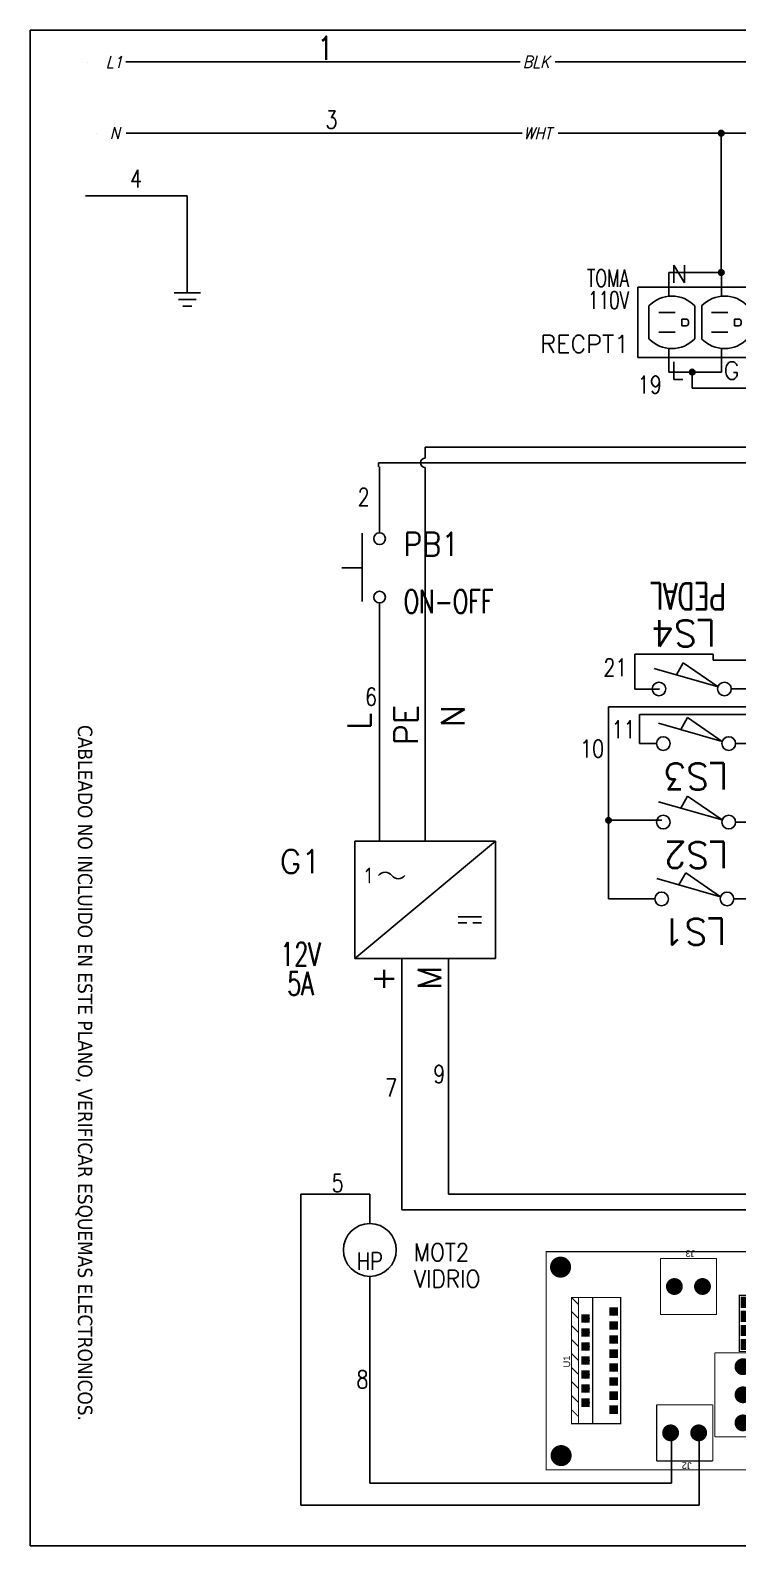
# Model space of a CAD drawing. Header units: inches. Extents: x 15 to 148, y 10 to 111.
# Drawn here: x 126.91 to 134.46, y 94.57 to 110.76 of the extents above; entities that cross this region are included whole.
import ezdxf
from ezdxf.enums import TextEntityAlignment as Align

# ---------------------------------------------------------------- set-up
doc = ezdxf.new("R2010")
doc.units = ezdxf.units.IN
doc.header["$MEASUREMENT"] = 0
for name, color, linetype in [('12632256', 7, 'Continuous'), ('BLK_12AWG', 7, 'Continuous'), ('CONTORNO', 179, 'Continuous'), ('DESC', 1, 'Continuous'), ('MISC', 250, 'Continuous'), ('SYMS', 7, 'Continuous'), ('TAGS', 250, 'Continuous'), ('TERMS', 250, 'Continuous'), ('WIREFIXED', 158, 'Continuous')]:
    doc.layers.add(name, color=color, linetype=linetype)
doc.layers.add('WIRENO', color=7, linetype='Continuous', true_color=0x000000)
doc.styles.add('SLDTEXTSTYLE0', font='tahoma.ttf')
doc.styles.add('WD', font='romans.shx')
doc.styles.add('WD_IEC', font='isocp2.shx', dxfattribs={"width": 0.9, "height": 4})

# ---------------------------------------------------------------- blocks, each defined once
blk = doc.blocks.new('HT0_LGENERIC')
at = {"style": 'WD', "oblique": 15, "width": 0.9}
blk.add_attdef('COLOR', text='', height=0.125, dxfattribs=at).set_placement((0, 0), align=Align.MIDDLE_CENTER)
at = {"color": 7, "style": 'WD'}
for tag, p in [('X4_TINY_DOT_DONT_REMOVE', (-0.125, 0)), ('X1_TINY_DOT_DONT_REMOVE', (0.125, 0))]:
    blk.add_attdef(tag, p, '', height=0.0001, dxfattribs=at)
at = {"style": 'WD', "flags": 1}
for tag, p in [('X4TERM01', (-0.125, 0)), ('X1TERM01', (0.125, 0))]:
    blk.add_attdef(tag, p, '', height=0.01, dxfattribs=at)
blk = doc.blocks.new('HLS11')
at = {"linetype": 'Continuous'}
for p, q in [((-0.1248, -0.0103), (0.0408, -0.1237)), ((-0.1248, -0.0103), (0.1786, -0.097)), ((0.0408, -0.1237), (0.0728, -0.0668))]:
    blk.add_line(p, q, dxfattribs=at)
for centre in [(-0.1553, 0), (0.1553, 0)]:
    blk.add_circle(centre, 0.0322)
at = {"style": 'WD', "width": 0.7}
for tag, p in [('INST', (0, 0.7321)), ('LOC', (0, 0.5625)), ('DESC1', (0, 0.4062)), ('DESC2', (0, 0.25)), ('XREF', (0, -0.2988)), ('WDTAGALT', (0.0062, -0.4375))]:
    blk.add_attdef(tag, text='', height=0.125, dxfattribs=at).set_placement(p, align=Align.CENTER)
at = {"style": 'WD'}
blk.add_attdef('TAG1', text='', height=0.125, dxfattribs=at).set_placement((0, 0.0938), align=Align.CENTER)
for tag, p, height, flags in [('X4TERM01', (-0.1875, 0), 0.0125, 1), ('CONTACT', (0.0376, 0.0204), 0.01, 1), ('FAMILY', (0.0376, 0.0371), 0.01, 9), ('X1TERM02', (0.1875, 0), 0.0125, 1)]:
    blk.add_attdef(tag, p, '', height=height, dxfattribs=dict(at, flags=flags))
for tag, p in [('X2LINK', (0, 0.0312)), ('X8LINK', (0, -0.1562))]:
    blk.add_attdef(tag, p, '', height=0.01, dxfattribs=at)
at = {"linetype": 'Continuous', "style": 'WD', "flags": 9}
for tag, p in [('CAT', (0.0626, -0.0071)), ('ASSYCODE', (0.062, -0.047)), ('MFG', (0.0626, -0.0266))]:
    blk.add_attdef(tag, text='', height=0.01, dxfattribs=at).set_placement(p, align=Align.CENTER)
at = {"linetype": 'Continuous', "style": 'WD', "flags": 8}
blk.add_attdef('TERM01', text='', height=0.125, dxfattribs=at).set_placement((-0.25, -0.0314), align=Align.TOP_RIGHT)
blk.add_attdef('TERM02', text='', height=0.125, dxfattribs=at).set_placement((0.25, -0.0314), align=Align.TOP_LEFT)
blk = doc.blocks.new('WDDOT')
for radius in [0.03, 0.0187, 0.00929]:
    blk.add_circle((0, 0), radius)
blk = doc.blocks.new('RPAD')
blk.add_trace([(-0.5, -0.5), (-0.5, 0.5), (0.5, -0.5), (0.5, 0.5)])
blk = doc.blocks.new('EPAD')
at = {"const_width": 0.5}
blk.add_lwpolyline([(-0.25, 0, 1), (0.25, 0, 1)], format="xyb", close=True, dxfattribs=at)
blk = doc.blocks.new('pot')
at = {"const_width": 0.008}
for points in [[(146.03, 117.354), (147.584, 117.354), (147.584, 118.982), (146.03, 118.982), (146.03, 117.354)], [(146.359, 118.452), (147.258, 118.452), (147.258, 118.802), (146.359, 118.802), (146.359, 118.452)], [(146.409, 118.752), (146.459, 118.802)], [(146.509, 118.752), (146.559, 118.802)], [(146.609, 118.752), (146.659, 118.802)], [(146.709, 118.752), (146.759, 118.802)], [(146.809, 118.752), (146.858, 118.802)], [(146.908, 118.752), (146.958, 118.802)], [(147.008, 118.752), (147.058, 118.802)], [(147.108, 118.752), (147.158, 118.802)], [(147.208, 118.752), (147.258, 118.802)], [(146.359, 118.752), (147.258, 118.752)], [(146.359, 118.652), (147.258, 118.652)], [(146.094, 118.196), (146.494, 118.196)], [(146.094, 117.797), (146.094, 118.196)], [(146.494, 117.797), (146.494, 118.196)], [(147.536, 118.169), (147.136, 118.169)], [(147.136, 118.169), (147.136, 117.77)], [(147.536, 118.169), (147.536, 117.77)], [(146.094, 117.797), (146.494, 117.797)], [(146.265, 117.782), (146.265, 117.382)], [(146.864, 117.782), (146.265, 117.782)], [(146.864, 117.782), (146.864, 117.382)], [(147.536, 117.77), (147.136, 117.77)], [(146.873, 117.508), (147.273, 117.508), (147.273, 117.608), (146.873, 117.608), (146.873, 117.508)], [(146.869, 117.402), (147.269, 117.402), (147.269, 117.502), (146.869, 117.502), (146.869, 117.402)], [(146.265, 117.382), (146.864, 117.382)]]:
    blk.add_lwpolyline(points, dxfattribs=at)
for centre, radius in [((146.132, 118.876), 0.03), ((147.474, 118.88), 0.03), ((146.509, 118.702), 0.025), ((146.609, 118.702), 0.025), ((146.709, 118.702), 0.025), ((146.809, 118.702), 0.025), ((146.908, 118.702), 0.025), ((147.008, 118.702), 0.025), ((147.108, 118.702), 0.025), ((146.459, 118.502), 0.025), ((146.559, 118.502), 0.025), ((146.659, 118.502), 0.025), ((146.759, 118.502), 0.025), ((146.858, 118.502), 0.025), ((146.958, 118.502), 0.025), ((147.058, 118.502), 0.025), ((147.158, 118.502), 0.025), ((146.294, 118.097), 0.03), ((147.336, 118.07), 0.03), ((146.294, 117.897), 0.03), ((147.336, 117.87), 0.03), ((146.365, 117.582), 0.03), ((146.565, 117.582), 0.03), ((146.765, 117.582), 0.03), ((146.923, 117.558), 0.025), ((147.023, 117.558), 0.025), ((147.123, 117.558), 0.025), ((147.223, 117.558), 0.025), ((146.132, 117.456), 0.03), ((146.919, 117.452), 0.025), ((147.019, 117.452), 0.025), ((147.119, 117.452), 0.025), ((147.219, 117.452), 0.025), ((147.454, 117.452), 0.03)]:
    blk.add_circle(centre, radius)
for name, p, xscale, yscale in [('EPAD', (146.132, 118.876), 0.15, 0.15), ('EPAD', (147.474, 118.88), 0.15, 0.15), ('RPAD', (146.509, 118.702), 0.06, 0.06), ('RPAD', (146.609, 118.702), 0.06, 0.06), ('RPAD', (146.709, 118.702), 0.06, 0.06), ('RPAD', (146.809, 118.702), 0.06, 0.06), ('RPAD', (146.908, 118.702), 0.06, 0.06), ('RPAD', (147.008, 118.702), 0.06, 0.06), ('RPAD', (147.108, 118.702), 0.06, 0.06), ('RPAD', (146.459, 118.502), 0.06, 0.06), ('RPAD', (146.559, 118.502), 0.06, 0.06), ('RPAD', (146.659, 118.502), 0.06, 0.06), ('RPAD', (146.759, 118.502), 0.06, 0.06), ('RPAD', (146.858, 118.502), 0.06, 0.06), ('RPAD', (146.958, 118.502), 0.06, 0.06), ('RPAD', (147.058, 118.502), 0.06, 0.06), ('RPAD', (147.158, 118.502), 0.06, 0.06), ('EPAD', (146.294, 118.097), 0.12, 0.12), ('EPAD', (147.336, 118.07), 0.12, 0.12), ('EPAD', (146.294, 117.897), 0.12, 0.12), ('EPAD', (147.336, 117.87), 0.12, 0.12), ('EPAD', (146.365, 117.582), 0.12, 0.12), ('EPAD', (146.565, 117.582), 0.12, 0.12), ('EPAD', (146.765, 117.582), 0.12, 0.12), ('EPAD', (146.132, 117.456), 0.15, 0.15), ('RPAD', (146.923, 117.558), 0.08, 0.08), ('RPAD', (147.023, 117.558), 0.08, 0.08), ('RPAD', (147.123, 117.558), 0.08, 0.08), ('RPAD', (147.223, 117.558), 0.08, 0.08), ('EPAD', (147.454, 117.452), 0.15, 0.15), ('RPAD', (146.919, 117.452), 0.08, 0.08), ('RPAD', (147.019, 117.452), 0.08, 0.08), ('RPAD', (147.119, 117.452), 0.08, 0.08), ('RPAD', (147.219, 117.452), 0.08, 0.08)]:
    blk.add_blockref(name, p, dxfattribs=dict(xscale=xscale, yscale=yscale))
at = {"layer": '12632256', "width": 1.041667}
for s, p in [('U1', (146.759, 118.812)), ('J1', (147.019, 117.512))]:
    blk.add_text(s, height=0.048, dxfattribs=at).set_placement(p)
for s, p in [('J2', (146.084, 117.947)), ('J3', (147.594, 117.92))]:
    blk.add_text(s, height=0.048, rotation=90, dxfattribs=at).set_placement(p)
blk = doc.blocks.new('VMO12')
blk.add_circle((0, 0), 0.188)
at = {"linetype": 'Continuous', "style": 'WD', "flags": 8}
for tag, p in [('TERM01', (-0.031, 0.212)), ('TERM03', (-0.219, -0.135))]:
    blk.add_attdef(tag, text='', height=0.125, dxfattribs=at).set_placement(p, align=Align.RIGHT)
at = {"style": 'WD'}
for tag, p, width in [('INST', (0.318, 0.263), 0.7), ('LOC', (0.318, 0.094), 0.7), ('TAG1', (0.312, -0.079), 0.9), ('DESC1', (0.314, -0.268), 0.9), ('DESC2', (0.314, -0.424), 0.9), ('DESC3', (0.314, -0.581), 0.9), ('RATING3', (0.314, -0.737), 0.8), ('RATING4', (0.314, -0.893), 0.8), ('WDTAGALT', (0.312, -1.063), 0.7)]:
    blk.add_attdef(tag, p, '', height=0.125, dxfattribs=dict(at, width=width))
at = {"style": 'WD', "width": 0.8}
blk.add_attdef('RATING1', text='', height=0.125, dxfattribs=at).set_placement((0, 0), align=Align.CENTER)
at = {"linetype": 'Continuous', "style": 'WD', "flags": 9}
blk.add_attdef('ASSYCODE', text='', height=0.01, dxfattribs=at).set_placement((0, 0.125), align=Align.CENTER)
at = {"style": 'WD', "flags": 9}
blk.add_attdef('FAMILY', text='', height=0.01, dxfattribs=at).set_placement((-0.005, 0.17), align=Align.CENTER)
at = {"linetype": 'Continuous', "style": 'WD', "flags": 1}
for tag, p in [('MFG', (0, 0.14)), ('CAT', (0, 0.159))]:
    blk.add_attdef(tag, text='', height=0.01, dxfattribs=at).set_placement(p, align=Align.MIDDLE)
at = {"color": 7, "style": 'WD', "flags": 1}
for tag, p in [('X2TERM01', (0, 0.188)), ('X8TERM02', (0, -0.188))]:
    blk.add_attdef(tag, p, '', height=0.0125, dxfattribs=at)
at = {"style": 'WD', "width": 0.8}
blk.add_attdef('RATING2', text='', height=0.125, dxfattribs=at).set_placement((0, -0.016), align=Align.TOP_CENTER)
at = {"linetype": 'Continuous', "style": 'WD', "flags": 8}
blk.add_attdef('TERM02', text='', height=0.125, dxfattribs=at).set_placement((-0.031, -0.209), align=Align.TOP_RIGHT)
at = {"style": 'WD', "flags": 1}
blk.add_attdef('X0TERM03', (-0.138, -0.127), '', height=0.0125, dxfattribs=at)
blk = doc.blocks.new('VGND2')
for p, q in [((0.09375, 0), (-0.09375, 0)), ((-0.0625, -0.046875), (0.0625, -0.046875)), ((-0.03125, -0.09375), (0.03125, -0.09375))]:
    blk.add_line(p, q)
at = {"style": 'WD', "flags": 1}
blk.add_attdef('X2TERM01', (0, 0), '', height=0.01, dxfattribs=at)
blk = doc.blocks.new('VPW1_1PH')
for p, q in [((-0.125, -0.625), (0.625, 0)), ((0.4252, -0.4038), (0.5503, -0.4038)), ((0.4252, -0.4351), (0.4721, -0.4351)), ((0.5503, -0.4351), (0.5034, -0.4351))]:
    blk.add_line(p, q)
blk.add_lwpolyline([(-0.125, 0), (-0.125, -0.625), (0.625, -0.625), (0.625, 0)], close=True)
for centre, start, end in [((0.0364, -0.2089), 36.8699, 143.1301), ((0.1064, -0.1564), 216.8699, 323.1301)]:
    blk.add_arc(centre, 0.0438, start, end)
at = {"style": 'WD_IEC'}
blk.add_text('1', height=0.084, dxfattribs=at).set_placement((-0.0336, -0.1826), align=Align.MIDDLE_RIGHT)
at = {"linetype": 'Continuous', "style": 'WD', "flags": 8}
for tag, p in [('TERM02', (0.2098, 0.7277)), ('TERM03', (0.46, 0.7275)), ('TERM01', (-0.04, 0.6858)), ('TERM04', (0.085, -0.665)), ('TERM05', (0.335, -0.665))]:
    blk.add_attdef(tag, text='', height=0.125, rotation=90, dxfattribs=at).set_placement(p, align=Align.RIGHT)
at = {"style": 'WD', "width": 0.7}
for tag, p in [('INST', (-0.4155, 0.1687)), ('LOC', (-0.4155, -0.0009)), ('RATING1', (-0.4155, -0.3401)), ('XREF', (-0.4155, -0.5097)), ('DESC1', (-0.4155, -0.666)), ('DESC2', (-0.4155, -0.8222)), ('DESC3', (-0.4155, -0.9766))]:
    blk.add_attdef(tag, text='', height=0.125, dxfattribs=at).set_placement(p, align=Align.CENTER)
at = {"style": 'WD'}
for tag, p, height, flags in [('X2TERM01', (0, 0), 0.0125, 1), ('X2TERM02', (0.25, 0), 0.0125, 1), ('X2TERM03', (0.5, 0), 0.0125, 1), ('FAMILY', (0.6836, -0.525), 0.01, 9), ('X8TERM04', (0.125, -0.625), 0.0125, 1), ('X8TERM05', (0.375, -0.625), 0.0125, 1)]:
    blk.add_attdef(tag, p, '', height=height, dxfattribs=dict(at, flags=flags))
blk.add_attdef('TAG1', text='', height=0.125, dxfattribs=at).set_placement((-0.4155, -0.1705), align=Align.CENTER)
at = {"linetype": 'Continuous', "style": 'WD', "flags": 9}
for tag, p in [('MFG', (0.7089, -0.0854)), ('CAT', (0.7108, -0.0659)), ('ASSYCODE', (0.7089, -0.606))]:
    blk.add_attdef(tag, text='', height=0.01, dxfattribs=at).set_placement(p, align=Align.CENTER)
blk = doc.blocks.new('WD_WNH')
at = {"linetype": 'Continuous', "style": 'WD', "width": 0.8}
blk.add_attdef('WIRENO', text='', height=0.125, dxfattribs=at).set_placement((0, 0.0625), align=Align.CENTER)
at = {"style": 'WD', "flags": 1}
for tag, p in [('W01USER', (0, 0.0781)), ('W02USER', (0, 0.0703)), ('W03USER', (0, 0.0625)), ('W04USER', (0, 0.0547)), ('W05USER', (0, 0.0469)), ('W06USER', (0, 0.0391)), ('W07USER', (0, 0.0312)), ('W08USER', (0, 0.0234)), ('W09USER', (0, 0.0156)), ('W10USER', (0, 0.0078))]:
    blk.add_attdef(tag, text='', height=0.005, dxfattribs=at).set_placement(p, align=Align.CENTER)
blk = doc.blocks.new('WD_WNV')
at = {"linetype": 'Continuous', "style": 'WD', "width": 0.8}
blk.add_attdef('WIRENO', text='', height=0.125, dxfattribs=at).set_placement((-0.05, 0), align=Align.MIDDLE_RIGHT)
at = {"style": 'WD', "flags": 1}
for tag, p in [('W01USER', (-0.062, 0.094)), ('W02USER', (-0.062, 0.086)), ('W03USER', (-0.062, 0.078)), ('W04USER', (-0.062, 0.07)), ('W05USER', (-0.062, 0.062)), ('W06USER', (-0.062, 0.055)), ('W07USER', (-0.062, 0.047)), ('W08USER', (-0.062, 0.039)), ('W09USER', (-0.062, 0.031)), ('W10USER', (-0.062, 0.023))]:
    blk.add_attdef(tag, text='', height=0.005, dxfattribs=at).set_placement(p, align=Align.CENTER)
blk = doc.blocks.new('VCN1RDUP')
for p, q in [((-0.219, 0.25), (-0.219, -0.25)), ((0.656, 0.25), (-0.219, 0.25)), ((0.656, -0.25), (0.656, 0.25)), ((-0.14, 0.117), (-0.14, -0.117)), ((0.187, 0.117), (0.187, -0.117)), ((0.235, 0.117), (0.235, -0.117)), ((0.562, 0.117), (0.562, -0.117)), ((-0.071, 0.07), (0.046, 0.07)), ((0.093, -0.024), (0.093, 0.023)), ((0.093, 0.023), (0.125, 0.023)), ((0.14, 0.008), (0.14, -0.009)), ((0.304, 0.07), (0.421, 0.07)), ((0.468, -0.024), (0.468, 0.023)), ((0.468, 0.023), (0.5, 0.023)), ((0.515, 0.008), (0.515, -0.009)), ((-0.071, -0.071), (0.046, -0.071)), ((0.125, -0.024), (0.093, -0.024)), ((0.304, -0.071), (0.421, -0.071)), ((0.5, -0.024), (0.468, -0.024)), ((-0.219, -0.25), (0.656, -0.25))]:
    blk.add_line(p, q)
for centre, radius, start, end in [((0.023, -0.039), 0.226, 43.6028, 136.3972), ((0.398, -0.039), 0.226, 43.6028, 136.3972), ((0.125, 0.008), 0.015, 0, 90), ((0.5, 0.008), 0.015, 0, 90), ((0.125, -0.009), 0.015, 270, 0), ((0.5, -0.009), 0.015, 270, 0), ((0.023, 0.039), 0.226, 223.6028, 316.3972), ((0.398, 0.039), 0.226, 223.6028, 316.3972)]:
    blk.add_arc(centre, radius, start, end)
at = {"style": 'WD'}
for tag, width, p in [('INST', 0.7, (-0.281, 0.577)), ('LOC', 0.7, (-0.281, 0.408)), ('DESC1', 0.7, (-0.281, 0.252)), ('DESC2', 0.7, (-0.281, 0.095)), ('RATING1', 0.9, (-0.281, -0.061))]:
    blk.add_attdef(tag, text='', height=0.125, dxfattribs=dict(at, width=width)).set_placement(p, align=Align.RIGHT)
at = {"linetype": 'Continuous', "style": 'WD', "flags": 8}
for tag, p in [('TERM02', (0.016, 0.281)), ('TERM05', (0.391, 0.281)), ('TERM06', (0.587, 0.08))]:
    blk.add_attdef(tag, p, '', height=0.125, dxfattribs=at)
at = {"style": 'WD', "flags": 9}
blk.add_attdef('FAMILY', (-0.152, 0.205), '', height=0.01, rotation=90, dxfattribs=at)
at = {"linetype": 'Continuous', "style": 'WD', "flags": 9}
for tag, p in [('CAT', (-0.108, 0.23)), ('MFG', (-0.089, 0.228)), ('ASSYCODE', (-0.071, 0.23))]:
    blk.add_attdef(tag, text='', height=0.01, rotation=90, dxfattribs=at).set_placement(p, align=Align.CENTER)
at = {"style": 'WD', "flags": 1}
for tag, p in [('X2TERM02', (0, 0.188)), ('X2TERM05', (0.375, 0.188)), ('X1TERM03', (0.14, 0)), ('X1TERM06', (0.515, 0)), ('X8TERM01', (0, -0.188)), ('X8TERM04', (0.375, -0.188))]:
    blk.add_attdef(tag, p, '', height=0.0125, dxfattribs=at)
at = {"style": 'WD'}
blk.add_attdef('TAG1', text='', height=0.125, dxfattribs=at).set_placement((-0.281, -0.217), align=Align.RIGHT)
at = {"linetype": 'Continuous', "style": 'WD', "flags": 8}
for tag, p in [('TERM01', (0.016, -0.281)), ('TERM04', (0.391, -0.281))]:
    blk.add_attdef(tag, text='', height=0.125, dxfattribs=at).set_placement(p, align=Align.TOP_LEFT)
blk = doc.blocks.new('VPB11')
for p, q in [((-0.0938, 0.1849), (-0.0938, -0.1801)), ((-0.2022, 0), (-0.0938, 0))]:
    blk.add_line(p, q)
for centre in [(0, 0.1562), (0, -0.1562)]:
    blk.add_circle(centre, 0.0312)
at = {"style": 'WD'}
for tag, p, width in [('INST', (0.1269, 0.3902), 0.7), ('LOC', (0.1269, 0.2206), 0.7), ('TAG1', (0.1269, 0.0644), 0.9), ('XREF', (0.1287, -0.09), 0.7), ('DESC1', (0.1287, -0.242), 0.7), ('DESC2', (0.1287, -0.3982), 0.7)]:
    blk.add_attdef(tag, p, '', height=0.125, dxfattribs=dict(at, width=width))
at = {"linetype": 'Continuous', "style": 'WD'}
for tag, height, flags, p in [('TERM01', 0.125, 8, (-0.055, 0.2223)), ('MFG', 0.01, 9, (-0.1421, -0.0881)), ('CAT', 0.01, 9, (-0.1421, -0.0731))]:
    blk.add_attdef(tag, text='', height=height, dxfattribs=dict(at, flags=flags)).set_placement(p, align=Align.RIGHT)
at = {"color": 7, "style": 'WD', "flags": 1}
for tag, p in [('X2TERM01', (0, 0.1875)), ('X8TERM02', (0, -0.1875))]:
    blk.add_attdef(tag, p, '', height=0.01, dxfattribs=at)
at = {"color": 7, "style": 'WD'}
for tag, p in [('X4LINK', (-0.2656, 0)), ('X1LINK', (0, 0))]:
    blk.add_attdef(tag, p, '', height=0.01, dxfattribs=at)
at = {"style": 'WD'}
for tag, flags, p in [('CONTACT', 1, (-0.1421, -0.0531)), ('FAMILY', 9, (-0.1421, -0.0365))]:
    blk.add_attdef(tag, text='', height=0.01, dxfattribs=dict(at, flags=flags)).set_placement(p, align=Align.RIGHT)
at = {"linetype": 'Continuous', "style": 'WD', "flags": 9}
blk.add_attdef('ASSYCODE', text='', height=0.01, dxfattribs=at).set_placement((-0.1551, -0.1064), align=Align.CENTER)
at = {"linetype": 'Continuous', "style": 'WD', "flags": 8}
blk.add_attdef('TERM02', text='', height=0.125, dxfattribs=at).set_placement((-0.0407, -0.2291), align=Align.TOP_RIGHT)

msp = doc.modelspace()

# ---------------------------------------------------------------- linework, layer by layer
at = {"color": 7, "linetype": 'Continuous'}
for p, q in [((147.66, 110.759), (126.91, 110.759)), ((126.91, 110.759), (126.91, 94.574)), ((126.91, 94.574), (147.66, 94.574))]:
    msp.add_line(p, q, dxfattribs=at)
at = {"layer": 'BLK_12AWG'}
for p, q in [((127.93, 110.422), (132.139, 110.422)), ((132.513, 110.422), (146.543, 110.422)), ((127.934, 109.66), (132.161, 109.66)), ((132.546, 109.66), (146.551, 109.66)), ((134.287, 108.172), (134.287, 109.66)), ((127.5, 108.992), (128.586, 108.992)), ((128.586, 108.992), (128.586, 107.954)), ((133.725, 107.922), (133.725, 108.172)), ((133.725, 108.172), (134.288, 108.172)), ((134.288, 108.172), (134.288, 107.922)), ((133.725, 107.359), (133.725, 107.109)), ((134.288, 107.109), (134.288, 107.359)), ((133.725, 107.109), (134.288, 107.109)), ((133.977, 106.937), (133.977, 107.109)), ((135.535, 106.937), (133.977, 106.937)), ((131.126, 106.19), (131.126, 106.305)), ((131.126, 106.305), (141.311, 106.305)), ((130.626, 106.14), (141.961, 106.14)), ((130.626, 106.096), (130.626, 106.14)), ((130.639, 105.392), (130.639, 106.096)), ((131.126, 102.097), (131.126, 106.09)), ((130.639, 104.642), (130.639, 102.097)), ((134.2, 104.094), (133.364, 104.094)), ((133.364, 104.094), (133.364, 103.722)), ((134.2, 104.031), (134.2, 104.094)), ((135.726, 104.031), (134.2, 104.031)), ((133.364, 103.722), (133.456, 103.722)), ((133.456, 103.722), (133.456, 103.722)), ((133.456, 103.722), (133.628, 103.722)), ((133.626, 103.725), (133.549, 103.722)), ((134.392, 103.724), (135.7, 103.724)), ((135.109, 103.534), (133.084, 103.534)), ((133.084, 103.534), (133.084, 102.321)), ((133.413, 103.141), (133.413, 103.452)), ((133.413, 103.452), (134.927, 103.452)), ((133.595, 103.141), (133.413, 103.141)), ((134.439, 103.141), (134.781, 103.141)), ((133.084, 102.321), (133.34, 102.321)), ((133.084, 101.482), (133.084, 102.321)), ((133.34, 102.321), (133.34, 102.321)), ((133.34, 102.321), (133.651, 102.321)), ((133.651, 102.321), (133.595, 102.321)), ((133.651, 102.321), (133.651, 102.321)), ((134.439, 102.302), (135.036, 102.302)), ((133.577, 101.482), (133.084, 101.482)), ((134.421, 101.482), (135, 101.482)), ((130.876, 98.162), (130.876, 100.847)), ((131.376, 98.328), (131.376, 100.847)), ((130.535, 98.329), (129.798, 98.329)), ((129.798, 98.329), (129.798, 95.007)), ((130.535, 98.013), (130.535, 98.329)), ((136.022, 98.328), (131.376, 98.328)), ((136.072, 98.162), (130.876, 98.162)), ((130.535, 97.451), (130.535, 95.243)), ((133.754, 95.243), (133.754, 95.734)), ((134.049, 95.007), (134.049, 95.754)), ((130.535, 95.243), (133.754, 95.243)), ((129.798, 95.007), (134.049, 95.007))]:
    msp.add_line(p, q, dxfattribs=at)
msp.add_arc((131.126, 106.14), 0.05, 90, 270, dxfattribs=at)

# ---------------------------------------------------------------- block references
at = {"layer": 'SYMS'}
ref = msp.add_blockref('HT0_LGENERIC', (127.805, 110.42), dxfattribs=at)
ref.add_attrib('X1_TINY_DOT_DONT_REMOVE', '.', (128.105, 110.42), dxfattribs={"layer": 'MISC', "color": 7, "height": 0.0001, "style": 'WD'})
ref.add_attrib('X4_TINY_DOT_DONT_REMOVE', '.', (127.517, 110.42), dxfattribs={"layer": 'MISC', "color": 7, "height": 0.0001, "style": 'WD'})
ref.add_attrib('COLOR', 'L1', dxfattribs={"layer": 'MISC', "height": 0.125, "style": 'WD', "oblique": 15, "width": 0.9}).set_placement((127.805, 110.42), align=Align.MIDDLE_CENTER)
ref = msp.add_blockref('HT0_LGENERIC', (132.309, 110.422), dxfattribs=at)
ref.add_attrib('X1_TINY_DOT_DONT_REMOVE', '.', (132.513, 110.422), dxfattribs={"layer": 'MISC', "color": 7, "height": 0.0001, "style": 'WD'})
ref.add_attrib('X4_TINY_DOT_DONT_REMOVE', '.', (132.139, 110.422), dxfattribs={"layer": 'MISC', "color": 7, "height": 0.0001, "style": 'WD'})
ref.add_attrib('COLOR', 'BLK', dxfattribs={"layer": 'MISC', "height": 0.125, "style": 'WD', "oblique": 15, "width": 0.9}).set_placement((132.309, 110.422), align=Align.MIDDLE_CENTER)
ref = msp.add_blockref('HT0_LGENERIC', (127.809, 109.661), dxfattribs=at)
ref.add_attrib('X1_TINY_DOT_DONT_REMOVE', '.', (128.02, 109.661), dxfattribs={"layer": 'MISC', "color": 7, "height": 0.0001, "style": 'WD'})
ref.add_attrib('X4_TINY_DOT_DONT_REMOVE', '.', (127.62, 109.661), dxfattribs={"layer": 'MISC', "color": 7, "height": 0.0001, "style": 'WD'})
ref.add_attrib('COLOR', 'N', dxfattribs={"layer": 'MISC', "height": 0.125, "style": 'WD', "oblique": 15, "width": 0.9}).set_placement((127.809, 109.661), align=Align.MIDDLE_CENTER)
ref = msp.add_blockref('HT0_LGENERIC', (132.324, 109.66), dxfattribs=at)
ref.add_attrib('X1_TINY_DOT_DONT_REMOVE', '.', (132.546, 109.66), dxfattribs={"layer": 'MISC', "color": 7, "height": 0.0001, "style": 'WD'})
ref.add_attrib('X4_TINY_DOT_DONT_REMOVE', '.', (132.161, 109.66), dxfattribs={"layer": 'MISC', "color": 7, "height": 0.0001, "style": 'WD'})
ref.add_attrib('COLOR', 'WHT', dxfattribs={"layer": 'MISC', "height": 0.125, "style": 'WD', "oblique": 15, "width": 0.9}).set_placement((132.324, 109.66), align=Align.MIDDLE_CENTER)
for p in [(134.287, 109.66), (134.287, 108.172), (133.977, 107.109), (133.084, 102.321)]:
    msp.add_blockref('WDDOT', p, dxfattribs=at)
ref = msp.add_blockref('VCN1RDUP', (133.725, 107.64), dxfattribs=dict(at, xscale=1.5, yscale=1.5, zscale=1.5))
ref.add_attrib('TERM04', 'G', dxfattribs={"layer": 'TERMS', "linetype": 'Continuous', "height": 0.188, "style": 'WD', "flags": 8}).set_placement((134.311, 107.219), align=Align.TOP_LEFT)
ref.add_attrib('TERM01', 'L', dxfattribs={"layer": 'TERMS', "linetype": 'Continuous', "height": 0.188, "style": 'WD', "flags": 8}).set_placement((133.749, 107.219), align=Align.TOP_LEFT)
ref.add_attrib('TERM02', 'N', (133.749, 108.062), dxfattribs={"layer": 'TERMS', "linetype": 'Continuous', "height": 0.188, "style": 'WD', "flags": 8})
ref.add_attrib('DESC2', '110V', dxfattribs={"layer": 'DESC', "height": 0.1875, "style": 'WD', "width": 0.7}).set_placement((133.303, 107.783), align=Align.RIGHT)
ref.add_attrib('DESC1', 'TOMA', dxfattribs={"layer": 'DESC', "height": 0.1875, "style": 'WD', "width": 0.7}).set_placement((133.303, 108.018), align=Align.RIGHT)
ref.add_attrib('TAG1', 'RECPT1', dxfattribs={"layer": 'TAGS', "height": 0.1875, "style": 'WD'}).set_placement((133.303, 107.315), align=Align.RIGHT)
at = {"layer": 'SYMS', "xscale": 1.5, "yscale": 1.5, "zscale": 1.5}
msp.add_blockref('VGND2', (128.586, 107.954), dxfattribs=at)
at = {"layer": 'SYMS'}
ref = msp.add_blockref('VPB11', (130.639, 105.017), dxfattribs=dict(at, xscale=2, yscale=2, zscale=2))
ref.add_attrib('TAG1', 'PB1', (130.893, 105.146), dxfattribs={"layer": 'TAGS', "height": 0.25, "style": 'WD', "width": 0.9})
ref.add_attrib('DESC1', 'ON-OFF', (130.896, 104.533), dxfattribs={"layer": 'DESC', "height": 0.25, "style": 'WD', "width": 0.7})
ref = msp.add_blockref('HLS11', (133.971, 103.724), dxfattribs=dict(at, xscale=2.25, yscale=2.25, zscale=2.25, rotation=180))
ref.add_attrib('DESC1', 'PEDAL', dxfattribs={"layer": 'DESC', "height": 0.2812, "rotation": 180, "style": 'WD', "width": 0.7}).set_placement((133.931, 104.855), align=Align.CENTER)
ref.add_attrib('TAG1', 'LS4', dxfattribs={"layer": 'TAGS', "height": 0.2812, "rotation": 180, "style": 'WD'}).set_placement((133.886, 104.46), align=Align.CENTER)
ref = msp.add_blockref('VPW1_1PH', (130.626, 102.097), dxfattribs=dict(at, xscale=2, yscale=2, zscale=2))
ref.add_attrib('DESC1', '12V', dxfattribs={"layer": 'DESC', "height": 0.25, "style": 'WD', "width": 0.7}).set_placement((129.795, 100.766), align=Align.CENTER)
ref.add_attrib('DESC2', '5A', dxfattribs={"layer": 'DESC', "height": 0.25, "style": 'WD', "width": 0.7}).set_placement((129.795, 100.453), align=Align.CENTER)
ref.add_attrib('TAG1', 'G1', dxfattribs={"layer": 'TAGS', "height": 0.25, "style": 'WD'}).set_placement((129.795, 101.756), align=Align.CENTER)
ref.add_attrib('TERM03', 'N', dxfattribs={"layer": 'TERMS', "linetype": 'Continuous', "height": 0.25, "rotation": 90, "style": 'WD', "flags": 8}).set_placement((131.546, 103.552), align=Align.RIGHT)
ref.add_attrib('TERM02', 'PE', dxfattribs={"layer": 'TERMS', "linetype": 'Continuous', "height": 0.25, "rotation": 90, "style": 'WD', "flags": 8}).set_placement((131.046, 103.553), align=Align.RIGHT)
ref.add_attrib('TERM01', 'L', dxfattribs={"layer": 'TERMS', "linetype": 'Continuous', "height": 0.25, "rotation": 90, "style": 'WD', "flags": 8}).set_placement((130.546, 103.469), align=Align.RIGHT)
ref.add_attrib('TERM05', 'M', dxfattribs={"layer": 'TERMS', "linetype": 'Continuous', "height": 0.25, "rotation": 90, "style": 'WD', "flags": 8}).set_placement((131.296, 100.767), align=Align.RIGHT)
ref.add_attrib('TERM04', '+', dxfattribs={"layer": 'TERMS', "linetype": 'Continuous', "height": 0.25, "rotation": 90, "style": 'WD', "flags": 8}).set_placement((130.796, 100.767), align=Align.RIGHT)
ref = msp.add_blockref('HLS11', (134.017, 103.141), dxfattribs=dict(at, xscale=2.25, yscale=2.25, zscale=2.25, rotation=180))
ref.add_attrib('TAG1', 'LS3', dxfattribs={"layer": 'TAGS', "height": 0.2812, "rotation": 180, "style": 'WD'}).set_placement((134.017, 102.93), align=Align.CENTER)
ref = msp.add_blockref('HLS11', (134.017, 102.302), dxfattribs=dict(at, xscale=2.25, yscale=2.25, zscale=2.25, rotation=180))
ref.add_attrib('TAG1', 'LS2', dxfattribs={"layer": 'TAGS', "height": 0.2812, "rotation": 180, "style": 'WD'}).set_placement((134.017, 102.092), align=Align.CENTER)
ref = msp.add_blockref('HLS11', (133.999, 101.482), dxfattribs=dict(at, xscale=2.25, yscale=2.25, zscale=2.25, rotation=180))
ref.add_attrib('TAG1', 'LS1', dxfattribs={"layer": 'TAGS', "height": 0.2812, "rotation": 180, "style": 'WD'}).set_placement((133.999, 101.272), align=Align.CENTER)
ref = msp.add_blockref('VMO12', (130.535, 97.732), dxfattribs=dict(at, xscale=1.5, yscale=1.5, zscale=1.5))
ref.add_attrib('RATING2', 'HP', dxfattribs={"layer": 'MISC', "height": 0.1875, "style": 'WD', "width": 0.8}).set_placement((130.535, 97.707), align=Align.TOP_CENTER)
ref.add_attrib('DESC1', 'VIDRIO', (131.006, 97.33), dxfattribs={"layer": 'DESC', "height": 0.1875, "style": 'WD', "width": 0.9})
ref.add_attrib('TAG1', 'MOT2', (131.004, 97.614), dxfattribs={"layer": 'TAGS', "height": 0.1875, "style": 'WD', "width": 0.9})
at = {"layer": 'TERMS', "linetype": 'ByBlock', "lineweight": 25, "xscale": 1.5, "yscale": 1.5, "zscale": 1.5, "rotation": 89.99999999999999}
msp.add_blockref('pot', (310.891, -123.662), dxfattribs=at)
at = {"layer": 'WIREFIXED'}
ref = msp.add_blockref('WD_WNH', (130.061, 110.318), dxfattribs=dict(at, xscale=2, yscale=2, zscale=2))
ref.add_attrib('WIRENOF', '1', dxfattribs={"linetype": 'Continuous', "height": 0.25, "style": 'WD', "width": 0.8}).set_placement((130.061, 110.443), align=Align.CENTER)
ref = msp.add_blockref('WD_WNH', (128.039, 108.987), dxfattribs=dict(at, xscale=1.5, yscale=1.5, zscale=1.5))
ref.add_attrib('WIRENOF', '4', dxfattribs={"linetype": 'Continuous', "height": 0.188, "style": 'WD', "width": 0.8}).set_placement((128.039, 109.081), align=Align.CENTER)
ref = msp.add_blockref('WD_WNH', (133.523, 106.786), dxfattribs=dict(at, xscale=1.5, yscale=1.5, zscale=1.5))
ref.add_attrib('WIRENOF', '19', dxfattribs={"linetype": 'Continuous', "height": 0.1875, "style": 'WD', "width": 0.8}).set_placement((133.523, 106.88), align=Align.CENTER)
ref = msp.add_blockref('WD_WNH', (133.245, 103.104), dxfattribs=dict(at, xscale=1.5, yscale=1.5, zscale=1.5))
ref.add_attrib('WIRENOF', '11', dxfattribs={"linetype": 'Continuous', "height": 0.1875, "style": 'WD', "width": 0.8}).set_placement((133.245, 103.198), align=Align.CENTER)
ref = msp.add_blockref('WD_WNV', (133.111, 103.087), dxfattribs=dict(at, xscale=1.5, yscale=1.5, zscale=1.5))
ref.add_attrib('WIRENOF', '10', dxfattribs={"linetype": 'Continuous', "height": 0.1875, "style": 'WD', "width": 0.8}).set_placement((133.036, 103.087), align=Align.MIDDLE_RIGHT)
ref = msp.add_blockref('WD_WNV', (131.415, 99.611), dxfattribs=dict(at, xscale=1.5, yscale=1.5, zscale=1.5))
ref.add_attrib('WIRENOF', '9', dxfattribs={"linetype": 'Continuous', "height": 0.188, "style": 'WD', "width": 0.8}).set_placement((131.34, 99.611), align=Align.MIDDLE_RIGHT)
ref = msp.add_blockref('WD_WNV', (130.902, 99.467), dxfattribs=dict(at, xscale=1.5, yscale=1.5, zscale=1.5))
ref.add_attrib('WIRENOF', '7', dxfattribs={"linetype": 'Continuous', "height": 0.188, "style": 'WD', "width": 0.8}).set_placement((130.827, 99.467), align=Align.MIDDLE_RIGHT)
ref = msp.add_blockref('WD_WNH', (130.191, 98.259), dxfattribs=dict(at, xscale=1.5, yscale=1.5, zscale=1.5))
ref.add_attrib('WIRENOF', '5', dxfattribs={"linetype": 'Continuous', "height": 0.188, "style": 'WD', "width": 0.8}).set_placement((130.191, 98.353), align=Align.CENTER)
ref = msp.add_blockref('WD_WNV', (130.595, 96.35), dxfattribs=dict(at, xscale=1.5, yscale=1.5, zscale=1.5))
ref.add_attrib('WIRENOF', '8', dxfattribs={"linetype": 'Continuous', "height": 0.188, "style": 'WD', "width": 0.8}).set_placement((130.52, 96.35), align=Align.MIDDLE_RIGHT)
at = {"layer": 'WIRENO'}
ref = msp.add_blockref('WD_WNH', (130.125, 109.616), dxfattribs=dict(at, xscale=1.5, yscale=1.5, zscale=1.5))
ref.add_attrib('WIRENO', '3', dxfattribs={"linetype": 'Continuous', "height": 0.188, "style": 'WD', "width": 0.8}).set_placement((130.125, 109.71), align=Align.CENTER)
ref = msp.add_blockref('WD_WNH', (130.469, 105.962), dxfattribs=dict(at, xscale=1.5, yscale=1.5, zscale=1.5))
ref.add_attrib('WIRENO', '2', dxfattribs={"linetype": 'Continuous', "height": 0.188, "style": 'WD', "width": 0.8}).set_placement((130.469, 105.868), align=Align.TOP_CENTER)
ref = msp.add_blockref('WD_WNH', (134.081, 104.161), dxfattribs=dict(at, xscale=1.5, yscale=1.5, zscale=1.5))
ref.add_attrib('WIRENO', '21', dxfattribs={"linetype": 'Continuous', "height": 0.1875, "style": 'WD', "width": 0.8}).set_placement((133.156, 103.859), align=Align.CENTER)
ref = msp.add_blockref('WD_WNV', (130.687, 103.641), dxfattribs=dict(at, xscale=1.5, yscale=1.5, zscale=1.5))
ref.add_attrib('WIRENO', '6', dxfattribs={"linetype": 'Continuous', "height": 0.188, "style": 'WD', "width": 0.8}).set_placement((130.612, 103.641), align=Align.MIDDLE_RIGHT)

# ---------------------------------------------------------------- texts
at = {"layer": 'CONTORNO', "color": 7, "insert": (127.572, 95.906), "char_height": 0.15372, "attachment_point": 3, "rotation": 270, "style": 'SLDTEXTSTYLE0'}
msp.add_mtext('CABLEADO NO INCLUIDO EN ESTE PLANO, VERIFICAR ESQUEMAS ELECTRONICOS.', dxfattribs=at)

doc.saveas('drawing.dxf')
